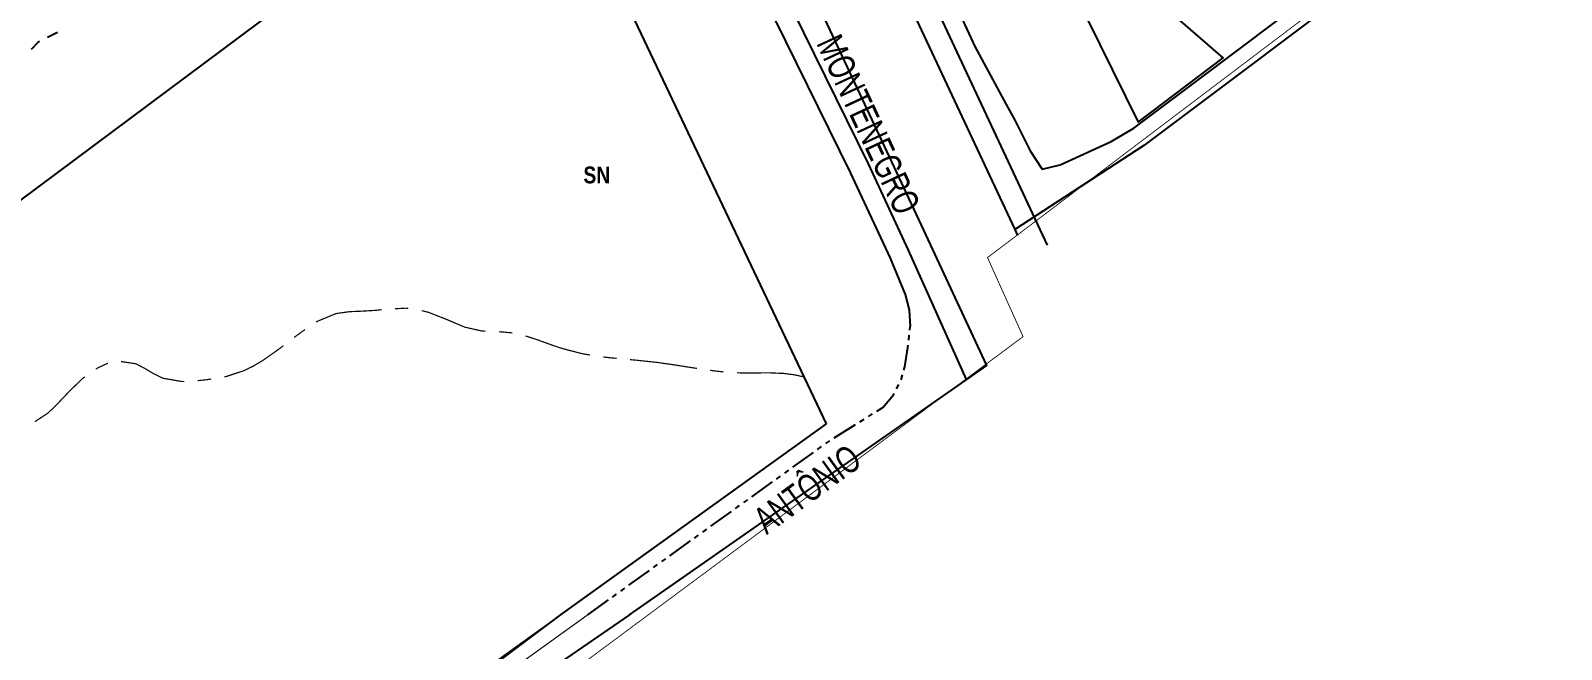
# Model space of a CAD drawing. Extents: x 204381 to 207261, y 4847713 to 4851061.
# Drawn here: x 206377.6 to 206604.9, y 4847955.1 to 4848047 of the extents above; entities that cross this region are included whole.
import ezdxf
from ezdxf.enums import TextEntityAlignment as Align

# ---------------------------------------------------------------- set-up
doc = ezdxf.new("R2010")
doc.units = 0
doc.header["$LTSCALE"] = 1.5
doc.header["$MEASUREMENT"] = 0
doc.linetypes.add('PHANTOMX2', pattern=[5, 2.5, -0.5, 0.5, -0.5, 0.5, -0.5])
doc.linetypes.add('TRACO_25', pattern=[8, 3, -1, 1, -1, 1, -1])
for name, color, linetype in [('CD-MALHA-LOTES', 40, 'CONTINUOUS'), ('HD-CURSO-INTER', 170, 'CONTINUOUS'), ('LM-LIM-SETOR-FISCAL', 7, 'CONTINUOUS'), ('RU-QUADRAS', 210, 'CONTINUOUS'), ('SV-EIXO-ROD-ESTR', 7, 'CONTINUOUS'), ('SV-EIXO-RUA-N-PAV', 6, 'CONTINUOUS'), ('SV-EIXO-RUA-PAV', 20, 'CONTINUOUS'), ('SV-EST-MUNIC-PAV', 1, 'CONTINUOUS'), ('SV-RUA-NAO-PAV-S-GUIA-C-GUIA', 7, 'PHANTOMX2'), ('SV-RUA-PAVIM-S-GUIA-C-GUIA', 7, 'CONTINUOUS'), ('SV-TXT-MUNIC-PAV', 7, 'CONTINUOUS'), ('SV-TXT-RUA-N-PAV-S-GUIA-C-GUIA', 7, 'CONTINUOUS'), ('Th_NmrPort', 7, 'CONTINUOUS')]:
    doc.layers.add(name, color=color, linetype=linetype)
doc.styles.add('ARIAL', font='ARIAL.TTF')
doc.styles.get("Standard").update_dxf_attribs({"font": 'swisscbo.ttf'})
doc.linetypes.add('Limite', pattern='A,20,-3,[130,ltypeshp.shx,S=6.35,R=0,X=0,Y=0],-3,20', length=46)

msp = doc.modelspace()

# ---------------------------------------------------------------- linework, layer by layer
at = {"layer": 'CD-MALHA-LOTES'}
msp.add_lwpolyline([(206529.09, 4848127.52), (206503.99, 4848110.51), (206542.06, 4848033.35), (206554.68, 4848042.9), (206538.65, 4848056.89)], close=True, dxfattribs=at)
at = {"layer": 'CD-MALHA-LOTES', "linetype": 'Continuous'}
for points in [[(206293.48, 4847960.2), (206452.83, 4848078.99)], [(206452.83, 4848078.99), (206495.7, 4847988.6)], [(206495.7, 4847988.6), (206456.34, 4847960.25)], [(206456.34, 4847960.25), (206216.77, 4847780.62)]]:
    msp.add_lwpolyline(points, dxfattribs=at)
at = {"layer": 'HD-CURSO-INTER', "const_width": 0.18, "flags": 128}
for points in [[(206422.95, 4848004.95), (206420.9, 4848004.1)], [(206422.95, 4848004.95), (206420.9, 4848004.1)], [(206423.73, 4848005.06), (206422.95, 4848004.95)], [(206423.73, 4848005.06), (206422.95, 4848004.95)], [(206424.95, 4848005.23), (206423.73, 4848005.06)], [(206424.95, 4848005.23), (206423.73, 4848005.06)], [(206425.72, 4848005.26), (206424.95, 4848005.23)], [(206425.72, 4848005.26), (206424.95, 4848005.23)], [(206426.46, 4848005.29), (206425.72, 4848005.26)], [(206426.46, 4848005.29), (206425.72, 4848005.26)], [(206426.71, 4848005.3), (206426.46, 4848005.29)], [(206426.71, 4848005.3), (206426.46, 4848005.29)], [(206428.78, 4848005.42), (206426.71, 4848005.3)], [(206428.78, 4848005.42), (206426.71, 4848005.3)], [(206429.71, 4848005.52), (206428.78, 4848005.42)], [(206429.71, 4848005.52), (206428.78, 4848005.42)], [(206433.26, 4848005.75), (206431.7, 4848005.66)], [(206433.26, 4848005.75), (206431.7, 4848005.66)], [(206433.69, 4848005.7), (206433.26, 4848005.75)], [(206433.69, 4848005.7), (206433.26, 4848005.75)], [(206436.74, 4848005.11), (206435.67, 4848005.39)], [(206436.74, 4848005.11), (206435.67, 4848005.39)], [(206437.57, 4848004.78), (206436.74, 4848005.11)], [(206437.57, 4848004.78), (206436.74, 4848005.11)], [(206439.26, 4848004.12), (206437.57, 4848004.78)], [(206439.26, 4848004.12), (206437.57, 4848004.78)], [(206418.33, 4848002.58), (206416.72, 4848001.4)], [(206418.33, 4848002.58), (206416.72, 4848001.4)], [(206420.2, 4848003.81), (206420, 4848003.69)], [(206420.2, 4848003.81), (206420, 4848003.69)], [(206420.9, 4848004.1), (206420.2, 4848003.81)], [(206420.9, 4848004.1), (206420.2, 4848003.81)], [(206439.43, 4848004.05), (206439.26, 4848004.12)], [(206439.43, 4848004.05), (206439.26, 4848004.12)], [(206442.03, 4848002.94), (206439.43, 4848004.05)], [(206442.03, 4848002.94), (206439.43, 4848004.05)], [(206442.2, 4848002.9), (206442.03, 4848002.94)], [(206442.2, 4848002.9), (206442.03, 4848002.94)], [(206444.54, 4848002.37), (206442.2, 4848002.9)], [(206444.54, 4848002.37), (206442.2, 4848002.9)], [(206445.14, 4848002.33), (206444.54, 4848002.37)], [(206445.14, 4848002.33), (206444.54, 4848002.37)], [(206447.55, 4848002.22), (206447.14, 4848002.24)], [(206447.55, 4848002.22), (206447.14, 4848002.24)], [(206448.13, 4848002.17), (206447.55, 4848002.22)], [(206448.13, 4848002.17), (206447.55, 4848002.22)], [(206449.05, 4848002.09), (206448.13, 4848002.17)], [(206449.05, 4848002.09), (206448.13, 4848002.17)], [(206449.13, 4848002.07), (206449.05, 4848002.09)], [(206449.13, 4848002.07), (206449.05, 4848002.09)], [(206415.13, 4848000.19), (206414.34, 4847999.58)], [(206415.13, 4848000.19), (206414.34, 4847999.58)], [(206451.27, 4848001.57), (206451.08, 4848001.62)], [(206451.27, 4848001.57), (206451.08, 4848001.62)], [(206452.03, 4848001.32), (206451.27, 4848001.57)], [(206452.03, 4848001.32), (206451.27, 4848001.57)], [(206452.7, 4848001.1), (206452.03, 4848001.32)], [(206452.7, 4848001.1), (206452.03, 4848001.32)], [(206452.98, 4848001), (206452.7, 4848001.1)], [(206452.98, 4848001), (206452.7, 4848001.1)], [(206455.21, 4848000.2), (206452.98, 4848001)], [(206455.21, 4848000.2), (206452.98, 4848001)], [(206455.81, 4848000), (206455.21, 4848000.2)], [(206455.81, 4848000), (206455.21, 4848000.2)], [(206456.64, 4847999.73), (206455.81, 4848000)], [(206456.64, 4847999.73), (206455.81, 4848000)], [(206456.76, 4847999.7), (206456.64, 4847999.73)], [(206456.76, 4847999.7), (206456.64, 4847999.73)], [(206459.54, 4847998.98), (206456.76, 4847999.7)], [(206459.54, 4847998.98), (206456.76, 4847999.7)], [(206388.99, 4847997.54), (206388.16, 4847997.16)], [(206388.99, 4847997.54), (206388.16, 4847997.16)], [(206389.07, 4847997.56), (206388.99, 4847997.54)], [(206389.07, 4847997.56), (206388.99, 4847997.54)], [(206393.24, 4847997.49), (206391.02, 4847997.83)], [(206393.24, 4847997.49), (206391.02, 4847997.83)], [(206393.91, 4847997.14), (206393.24, 4847997.49)], [(206393.91, 4847997.14), (206393.24, 4847997.49)], [(206411.01, 4847997.36), (206410.65, 4847997.14)], [(206411.01, 4847997.36), (206410.65, 4847997.14)], [(206411.95, 4847997.91), (206411.01, 4847997.36)], [(206411.95, 4847997.91), (206411.01, 4847997.36)], [(206412.7, 4847998.43), (206411.95, 4847997.91)], [(206412.7, 4847998.43), (206411.95, 4847997.91)], [(206414.33, 4847999.58), (206412.7, 4847998.43)], [(206414.33, 4847999.58), (206412.7, 4847998.43)], [(206414.34, 4847999.58), (206414.33, 4847999.58)], [(206414.34, 4847999.58), (206414.33, 4847999.58)], [(206459.67, 4847998.96), (206459.54, 4847998.98)], [(206459.67, 4847998.96), (206459.54, 4847998.98)], [(206460.65, 4847998.8), (206459.67, 4847998.96)], [(206460.65, 4847998.8), (206459.67, 4847998.96)], [(206463.79, 4847998.37), (206462.63, 4847998.5)], [(206463.79, 4847998.37), (206462.63, 4847998.5)], [(206464.62, 4847998.3), (206463.79, 4847998.37)], [(206464.62, 4847998.3), (206463.79, 4847998.37)], [(206467.71, 4847998.01), (206466.61, 4847998.11)], [(206467.71, 4847998.01), (206466.61, 4847998.11)], [(206468.6, 4847997.91), (206467.71, 4847998.01)], [(206468.6, 4847997.91), (206467.71, 4847998.01)], [(206470.69, 4847997.69), (206468.6, 4847997.91)], [(206470.69, 4847997.69), (206468.6, 4847997.91)], [(206471.58, 4847997.56), (206470.69, 4847997.69)], [(206471.58, 4847997.56), (206470.69, 4847997.69)], [(206473.33, 4847997.31), (206471.58, 4847997.56)], [(206473.33, 4847997.31), (206471.58, 4847997.56)], [(206385.31, 4847995.32), (206383.45, 4847993.5)], [(206385.31, 4847995.32), (206383.45, 4847993.5)], [(206385.64, 4847995.54), (206385.31, 4847995.32)], [(206385.64, 4847995.54), (206385.31, 4847995.32)], [(206387.55, 4847996.88), (206387.28, 4847996.69)], [(206387.55, 4847996.88), (206387.28, 4847996.69)], [(206388.16, 4847997.16), (206387.55, 4847996.88)], [(206388.16, 4847997.16), (206387.55, 4847996.88)], [(206394.57, 4847996.79), (206393.91, 4847997.14)], [(206394.57, 4847996.79), (206393.91, 4847997.14)], [(206394.79, 4847996.66), (206394.57, 4847996.79)], [(206394.79, 4847996.66), (206394.57, 4847996.79)], [(206395.9, 4847996), (206394.79, 4847996.66)], [(206395.9, 4847996), (206394.79, 4847996.66)], [(206396.54, 4847995.69), (206395.9, 4847996)], [(206396.54, 4847995.69), (206395.9, 4847996)], [(206397.27, 4847995.34), (206396.54, 4847995.69)], [(206397.27, 4847995.34), (206396.54, 4847995.69)], [(206397.46, 4847995.31), (206397.27, 4847995.34)], [(206397.46, 4847995.31), (206397.27, 4847995.34)], [(206400.05, 4847994.86), (206397.46, 4847995.31)], [(206400.05, 4847994.86), (206397.46, 4847995.31)], [(206403.67, 4847995.12), (206402.41, 4847994.99)], [(206403.67, 4847995.12), (206402.41, 4847994.99)], [(206404.4, 4847995.24), (206403.67, 4847995.12)], [(206404.4, 4847995.24), (206403.67, 4847995.12)], [(206406.65, 4847995.6), (206406.37, 4847995.56)], [(206406.65, 4847995.6), (206406.37, 4847995.56)], [(206407.33, 4847995.83), (206406.65, 4847995.6)], [(206407.33, 4847995.83), (206406.65, 4847995.6)], [(206409.3, 4847996.48), (206407.33, 4847995.83)], [(206409.3, 4847996.48), (206407.33, 4847995.83)], [(206410.13, 4847996.89), (206409.3, 4847996.48)], [(206410.13, 4847996.89), (206409.3, 4847996.48)], [(206410.65, 4847997.14), (206410.13, 4847996.89)], [(206410.65, 4847997.14), (206410.13, 4847996.89)], [(206473.56, 4847997.27), (206473.33, 4847997.31)], [(206473.56, 4847997.27), (206473.33, 4847997.31)], [(206474.81, 4847997.07), (206473.56, 4847997.27)], [(206474.81, 4847997.07), (206473.56, 4847997.27)], [(206475.53, 4847996.96), (206474.81, 4847997.07)], [(206475.53, 4847996.96), (206474.81, 4847997.07)], [(206476.43, 4847996.82), (206475.53, 4847996.96)], [(206476.43, 4847996.82), (206475.53, 4847996.96)], [(206476.52, 4847996.8), (206476.43, 4847996.82)], [(206476.52, 4847996.8), (206476.43, 4847996.82)], [(206479.41, 4847996.4), (206478.5, 4847996.52)], [(206479.41, 4847996.4), (206478.5, 4847996.52)], [(206479.49, 4847996.39), (206479.41, 4847996.4)], [(206479.49, 4847996.39), (206479.41, 4847996.4)], [(206480.49, 4847996.29), (206479.49, 4847996.39)], [(206480.49, 4847996.29), (206479.49, 4847996.39)], [(206482.93, 4847996.14), (206482.48, 4847996.16)], [(206482.93, 4847996.14), (206482.48, 4847996.16)], [(206483.48, 4847996.13), (206482.93, 4847996.14)], [(206483.48, 4847996.13), (206482.93, 4847996.14)], [(206484.43, 4847996.13), (206483.48, 4847996.13)], [(206484.43, 4847996.13), (206483.48, 4847996.13)], [(206484.48, 4847996.13), (206484.43, 4847996.13)], [(206484.48, 4847996.13), (206484.43, 4847996.13)], [(206487.43, 4847996.15), (206484.48, 4847996.13)], [(206487.43, 4847996.15), (206484.48, 4847996.13)], [(206487.48, 4847996.14), (206487.43, 4847996.15)], [(206487.48, 4847996.14), (206487.43, 4847996.15)], [(206489.46, 4847996.06), (206487.48, 4847996.14)], [(206489.46, 4847996.06), (206487.48, 4847996.14)], [(206489.48, 4847996.05), (206489.46, 4847996.06)], [(206489.48, 4847996.05), (206489.46, 4847996.06)], [(206490.95, 4847995.87), (206489.48, 4847996.05)], [(206490.95, 4847995.87), (206489.48, 4847996.05)], [(206491.46, 4847995.76), (206490.95, 4847995.87)], [(206491.46, 4847995.76), (206490.95, 4847995.87)], [(206492.43, 4847995.54), (206491.46, 4847995.76)], [(206492.43, 4847995.54), (206491.46, 4847995.76)], [(206383.18, 4847993.23), (206381.38, 4847991.33)], [(206383.18, 4847993.23), (206381.38, 4847991.33)], [(206383.45, 4847993.5), (206383.18, 4847993.23)], [(206383.45, 4847993.5), (206383.18, 4847993.23)], [(206400.42, 4847994.87), (206400.05, 4847994.86)], [(206400.42, 4847994.87), (206400.05, 4847994.86)], [(206380.66, 4847990.64), (206380.09, 4847990.12)], [(206380.66, 4847990.64), (206380.09, 4847990.12)], [(206381.21, 4847991.15), (206380.66, 4847990.64)], [(206381.21, 4847991.15), (206380.66, 4847990.64)], [(206381.38, 4847991.33), (206381.21, 4847991.15)], [(206381.38, 4847991.33), (206381.21, 4847991.15)], [(206380.09, 4847990.12), (206378.22, 4847988.89)], [(206380.09, 4847990.12), (206378.22, 4847988.89)]]:
    msp.add_lwpolyline(points, dxfattribs=at)
at = {"layer": 'LM-LIM-SETOR-FISCAL', "linetype": 'Limite', "ltscale": 0.1, "const_width": 0.13, "flags": 128}
msp.add_lwpolyline([(206960.49, 4848346.74), (206519.68, 4848013.26), (206524.96, 4848001.52), (206186.17, 4847750.07), (206137.65, 4847714.77), (206055.88, 4847783.52), (206022.18, 4847808.19), (206018.12, 4847816.07), (206019.95, 4847830.66), (206053.3, 4847836.03), (206059.06, 4847868.43), (206040.45, 4847926.27), (206039.82, 4847951.17), (206026.44, 4847964.39), (205980.98, 4848000.04), (205948.86, 4848053.95), (205885.79, 4848047.59), (205885.38, 4848100.28), (205758.68, 4848087.81), (205748.41, 4848134.36), (205855.06, 4848144.19), (205857.54, 4848167.98), (205826.48, 4848206.22), (205791.25, 4848260.92), (205756.8, 4848299.01), (205692.97, 4848280.46), (205710.22, 4848439.16), (205051.32, 4848428.57), (204677.84, 4848416.25), (204661.89, 4848420.75), (204677.59, 4848456.68), (204685.73, 4848493.72), (204687.66, 4848576.43), (204676.79, 4848658.68), (204674.85, 4848798.87), (204665.61, 4849337.36), (204658.49, 4849545.69), (204657.02, 4849545.63), (204645.12, 4849704.28), (204643.71, 4849869.24), (204651.14, 4849927.22), (204647.62, 4849990.33), (204636.26, 4850264.54), (204381.83, 4850909.69), (204986.84, 4850806.73), (205140.83, 4850787.35), (205201.03, 4850796.27), (205245.63, 4850823.19), (205310.25, 4850896.98), (205324.08, 4850905.65), (205327.72, 4850908.15), (205339.74, 4850916.46), (205358.28, 4850945.44), (205381.54, 4850978.24), (205458.47, 4851060.64), (205958.1, 4850305), (206256.21, 4850261.19), (206296.36, 4850246.47), (206381.84, 4850187.26), (206402.35, 4850183.32), (206465.45, 4850155.1), (206438.69, 4850087.64), (206416.16, 4850016.08), (206422.43, 4850015.06), (206376.86, 4849879.93), (206318.97, 4849888.04), (206311.32, 4849828.25), (206177.89, 4849842.97), (206161.27, 4849779.77), (206627.66, 4849358.82), (206746.45, 4849445.1), (206955.53, 4849187.19), (207019.34, 4849111.98), (207025.31, 4849104.91), (207033.93, 4849094.44), (207048.4, 4849077.1), (207039.09, 4849069.24), (207026.18, 4849059.14), (207002.58, 4849038.25), (206981.71, 4849023.09), (206966.26, 4849011.39), (206958.44, 4849004.76), (206968.98, 4848989.87), (206978.67, 4848976.02), (207002.49, 4848944.75), (207008.79, 4848936.89), (207034.07, 4848905.39), (207054.15, 4848879.42), (207075.28, 4848852.41), (207089.04, 4848833.89), (207099.68, 4848804.07), (207108.98, 4848791.97), (207114.21, 4848785.08), (207138.58, 4848756.16), (207148.67, 4848740.27), (207162.16, 4848719.72), (207199.66, 4848661.86), (207214.13, 4848640.25), (207233.64, 4848611.27), (207250.42, 4848586.92), (207261.26, 4848571.24), (207169.66, 4848504.88), (207140.72, 4848483.45), (207106.7, 4848455.88), (207093.59, 4848446.09), (207051.18, 4848413.73)], close=True, dxfattribs=at)
at = {"layer": 'RU-QUADRAS', "color": 6, "linetype": 'Continuous', "const_width": 0.18}
msp.add_lwpolyline([(206326.66, 4848302.34), (206394.41, 4848212.04), (206462.51, 4848086.16), (206452.83, 4848078.99), (206495.7, 4847988.6), (206442.8, 4847950.53), (206323.66, 4847860.54)], dxfattribs=at)
msp.add_lwpolyline([(206503.99, 4848110.51), (206529.09, 4848127.52), (206538.65, 4848056.89), (206554.68, 4848042.9), (206542.06, 4848033.35)], close=True, dxfattribs=at)
at = {"layer": 'SV-EIXO-ROD-ESTR', "flags": 128}
for points in [[(206519.56, 4847997.24), (206519.56, 4847997.24), (206509.86, 4848018.07), (206477.63, 4848086.99), (206413.84, 4848210.8), (206388.76, 4848245.88), (206351.16, 4848298.45), (206346.4, 4848305.12), (206241.04, 4848452.54), (206205.18, 4848501.62), (206182.78, 4848533.22), (206150.92, 4848578.13), (206080.93, 4848672.28), (206069.18, 4848688.09), (206066.54, 4848691.64), (206064.65, 4848694.19), (206055.84, 4848706.28), (206024.26, 4848749.64), (205949.11, 4848852.52), (205890.57, 4848932.45), (205829.73, 4849019.62), (205796.43, 4849067.34)], [(206519.56, 4847997.24), (206519.56, 4847997.24), (206509.86, 4848018.07), (206477.63, 4848086.99), (206413.84, 4848210.8), (206388.76, 4848245.88), (206351.16, 4848298.45), (206346.4, 4848305.12), (206241.04, 4848452.54), (206205.18, 4848501.62), (206182.78, 4848533.22), (206150.92, 4848578.13), (206080.93, 4848672.28), (206069.18, 4848688.09), (206066.54, 4848691.64), (206064.65, 4848694.19), (206055.84, 4848706.28), (206024.26, 4848749.64), (205949.11, 4848852.52), (205890.57, 4848932.45), (205829.73, 4849019.62), (205796.43, 4849067.34)], [(206408.8, 4848240.81), (206421.83, 4848221.01), (206435.2, 4848199.2), (206446.56, 4848179.13), (206458.33, 4848157.26), (206466.63, 4848138.67), (206482.95, 4848103.63), (206488.33, 4848092.34), (206498.3, 4848071.74), (206523.74, 4848017.42), (206524.14, 4848016.53)], [(206408.8, 4848240.81), (206421.83, 4848221.01), (206435.2, 4848199.2), (206446.56, 4848179.13), (206458.33, 4848157.26), (206466.63, 4848138.67), (206482.95, 4848103.63), (206488.33, 4848092.34), (206498.3, 4848071.74), (206523.74, 4848017.42), (206524.14, 4848016.53)]]:
    msp.add_lwpolyline(points, dxfattribs=at)
at = {"layer": 'SV-EIXO-RUA-N-PAV', "flags": 128}
for points in [[(206466.53, 4847960.23), (206519.56, 4847997.24)], [(206466.53, 4847960.23), (206519.56, 4847997.24)], [(206466.53, 4847960.23), (206455.57, 4847952.68), (206431.56, 4847935.31), (206408.12, 4847918.64), (206388.35, 4847903.67), (206360.67, 4847883.05), (206335.67, 4847864.27), (206305.17, 4847841.67), (206273.81, 4847818.79), (206245.15, 4847797.19), (206223.68, 4847779.96), (206204.76, 4847765.55), (206194.56, 4847756.31), (206185.4, 4847749), (206174.18, 4847741.59), (206159.97, 4847731.49), (206147.63, 4847722.14), (206134.99, 4847714.04), (206134.03, 4847713.36)]]:
    msp.add_lwpolyline(points, dxfattribs=at)
at = {"layer": 'SV-EIXO-RUA-PAV', "flags": 128}
msp.add_lwpolyline([(206955.48, 4848343.34), (206908.73, 4848308.04), (206892.21, 4848295.53), (206834.24, 4848251.68), (206830.99, 4848249.19), (206807.45, 4848231.25), (206735.71, 4848176.57), (206616.22, 4848084.96), (206542.91, 4848029.91), (206523.74, 4848017.42)], dxfattribs=at)
at = {"layer": 'SV-EST-MUNIC-PAV', "flags": 128}
for points in [[(206256.73, 4848455.3), (206292.85, 4848406.25), (206324.41, 4848364.05), (206352.35, 4848324.67), (206380.02, 4848287.71), (206402.32, 4848255.14), (206411.56, 4848242.74), (206427.56, 4848218.43), (206438.11, 4848200.9), (206452.51, 4848175.46), (206461.35, 4848158.74), (206471.41, 4848136.23), (206488.58, 4848099.55), (206501.34, 4848073.19), (206528.55, 4848015.08)], [(206256.73, 4848455.3), (206292.85, 4848406.25), (206324.41, 4848364.05), (206352.35, 4848324.67), (206380.02, 4848287.71), (206402.32, 4848255.14), (206411.56, 4848242.74), (206427.56, 4848218.43), (206438.11, 4848200.9), (206452.51, 4848175.46), (206461.35, 4848158.74), (206471.41, 4848136.23), (206488.58, 4848099.55), (206501.34, 4848073.19), (206528.55, 4848015.08)], [(206516.54, 4847995.14), (206507.97, 4848014.38), (206502.02, 4848027.2), (206484.39, 4848063.01), (206473.49, 4848086.64), (206454.29, 4848126.76), (206441.61, 4848153.5), (206427.27, 4848180.4), (206411.65, 4848207.81), (206404.1, 4848219.2), (206383.98, 4848248.65)], [(206516.54, 4847995.14), (206507.97, 4848014.38), (206502.02, 4848027.2), (206484.39, 4848063.01), (206473.49, 4848086.64), (206454.29, 4848126.76), (206441.61, 4848153.5), (206427.27, 4848180.4), (206411.65, 4848207.81), (206404.1, 4848219.2), (206383.98, 4848248.65)], [(206491.28, 4848100.86), (206504.05, 4848074.47), (206517.81, 4848044.6), (206522.44, 4848036.01), (206523.73, 4848033.68), (206526.03, 4848029.1), (206527.78, 4848026.39)], [(206491.28, 4848100.86), (206504.05, 4848074.47), (206517.81, 4848044.6), (206522.44, 4848036.01), (206523.73, 4848033.68), (206526.03, 4848029.1), (206527.78, 4848026.39)], [(206470.76, 4848085.38), (206481.68, 4848061.72), (206499.31, 4848025.9), (206505.22, 4848013.18), (206507.46, 4848007.76), (206508.03, 4848005.49), (206508.19, 4848003.03)], [(206470.76, 4848085.38), (206481.68, 4848061.72), (206499.31, 4848025.9), (206505.22, 4848013.18), (206507.46, 4848007.76), (206508.03, 4848005.49), (206508.19, 4848003.03)]]:
    msp.add_lwpolyline(points, dxfattribs=at)
at = {"layer": 'SV-RUA-NAO-PAV-S-GUIA-C-GUIA', "flags": 128}
for points in [[(206378.89, 4848045.33), (206378.71, 4848045.25), (206377.69, 4848044.16)], [(206378.89, 4848045.33), (206378.71, 4848045.25), (206377.69, 4848044.16)], [(206381.6, 4848046.66), (206380.08, 4848045.92)], [(206381.6, 4848046.66), (206380.08, 4848045.92)], [(206460.34, 4847960.24), (206496.54, 4847986.27), (206504.15, 4847991), (206505.71, 4847992.86), (206506.76, 4847994.86), (206507.42, 4847997.05), (206507.87, 4847999.93), (206508.19, 4848003.03)], [(206460.34, 4847960.24), (206496.54, 4847986.27), (206504.15, 4847991), (206505.71, 4847992.86), (206506.76, 4847994.86), (206507.42, 4847997.05), (206507.87, 4847999.93), (206508.19, 4848003.03)]]:
    msp.add_lwpolyline(points, dxfattribs=at)
at = {"layer": 'SV-RUA-NAO-PAV-S-GUIA-C-GUIA', "linetype": 'TRACO_25', "const_width": 0.18, "flags": 128}
msp.add_lwpolyline([(206460.34, 4847960.24), (206427.23, 4847936.42), (206342.51, 4847872.92), (206342.46, 4847872.92), (206314.97, 4847852.23), (206281.24, 4847826.85), (206240.68, 4847797.36), (206219.03, 4847779.92), (206187.59, 4847755.99), (206153.69, 4847732.03), (206138.78, 4847722.21), (206135.09, 4847721.4), (206131.96, 4847722.75), (206129.36, 4847725.77), (206095.18, 4847755.88), (206083.04, 4847763.96), (206067.9, 4847777.42), (206044.3, 4847797.26), (206035.43, 4847803.89), (206029.66, 4847808.11), (206025.62, 4847813.32), (206024.32, 4847819.36), (206022.63, 4847827.77), (206022.73, 4847834.14), (206024.2, 4847844.9), (206025.23, 4847849.18), (206028.42, 4847862.47), (206034.07, 4847877.9), (206037.02, 4847878.49), (206057.06, 4847875.64), (206077.6, 4847871.02), (206082.71, 4847869.64), (206086.15, 4847857.17), (206077.99, 4847844), (206078.88, 4847842.72), (206087.72, 4847855), (206098.82, 4847844.69), (206106.29, 4847836.73), (206109.63, 4847839.38), (206099.31, 4847854.32), (206098.92, 4847859.23), (206084.58, 4847875.44), (206073.96, 4847880.06), (206038.59, 4847882.12), (206035.45, 4847883.3), (206038.29, 4847898.99), (206041.35, 4847911.13), (206043.17, 4847922.15), (206045.37, 4847931.21), (206045.76, 4847938.34), (206045.4, 4847944.75), (206042.58, 4847952.33), (206039.1, 4847956.11), (206035.12, 4847959.17), (206033.85, 4847960.25)], dxfattribs=at)
at = {"layer": 'SV-RUA-PAVIM-S-GUIA-C-GUIA', "flags": 128}
msp.add_lwpolyline([(206527.78, 4848026.39), (206530.47, 4848027.04), (206538.02, 4848030.49), (206541.42, 4848032.46), (206614.56, 4848087.39), (206734.04, 4848178.99), (206832.58, 4848254.1), (206907.07, 4848310.47), (206955.48, 4848347.02)], dxfattribs=at)
msp.add_lwpolyline([(206527.78, 4848026.39), (206530.47, 4848027.04), (206538.02, 4848030.49), (206541.42, 4848032.46), (206614.56, 4848087.39), (206734.04, 4848178.99), (206832.58, 4848254.1), (206907.07, 4848310.47), (206955.48, 4848347.02)], dxfattribs=at)

# ---------------------------------------------------------------- texts
at = {"layer": 'SV-TXT-MUNIC-PAV', "style": 'ARIAL', "width": 0.7}
msp.add_text('MONTENEGRO', height=4, rotation=295, dxfattribs=at).set_placement((206494.19, 4848045.08))
msp.add_text('MONTENEGRO', height=4, rotation=295, dxfattribs=at).set_placement((206494.19, 4848045.08))
at = {"layer": 'SV-TXT-RUA-N-PAV-S-GUIA-C-GUIA', "style": 'ARIAL', "width": 0.7}
msp.add_text('ANTÔNIO', height=4, rotation=36, dxfattribs=at).set_placement((206486.88, 4847972.05))
at = {"layer": 'Th_NmrPort', "color": 1}
msp.add_text('SN', height=2.5, dxfattribs=at).set_placement((206459.68, 4848025.53), align=Align.MIDDLE_LEFT)

doc.saveas('drawing.dxf')
